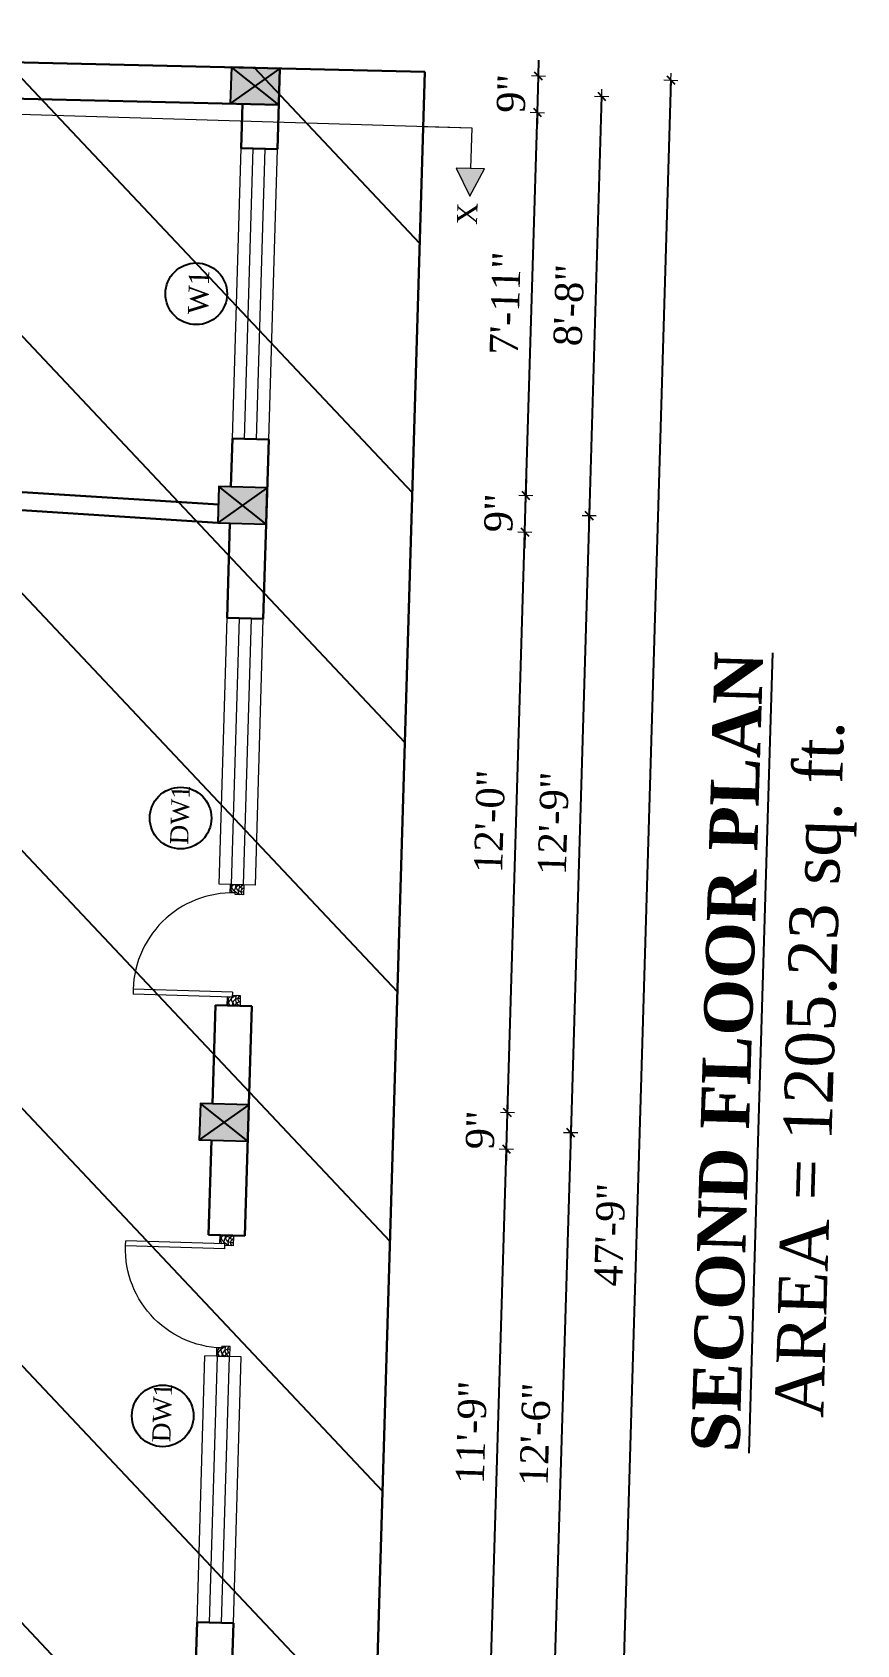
# Model space of a CAD drawing. Header units: inches. Extents: x 4069 to 291496, y -47643 to 12535.
# Drawn here: x 137223.1 to 137427.4, y -18873.6 to -18474 of the extents above; entities that cross this region are included whole.
import ezdxf

# ---------------------------------------------------------------- set-up
doc = ezdxf.new("R2010")
doc.units = ezdxf.units.IN
doc.header["$LTSCALE"] = 5
doc.header["$MEASUREMENT"] = 0
for name, color, linetype, lineweight in [('A-WALL', 7, 'Continuous', 9), ('Dimension', 7, 'Continuous', 18), ('DOOR', 62, 'Continuous', 0), ('Dw', 2, 'Continuous', 18)]:
    doc.layers.add(name, color=color, linetype=linetype, lineweight=lineweight)
doc.layers.add('dim line', color=7, linetype='Continuous', lineweight=15, true_color=0xfab2b2)
doc.layers.add('TEXT', color=6, linetype='Continuous')
doc.layers.add('WALL', color=7, linetype='Continuous')
doc.styles.add('ordinary', font='times.ttf')
doc.dimstyles.new('Copy of 96', dxfattribs={"dimtxt": 7, "dimasz": 4, "dimexe": 0.5, "dimexo": 0.5, "dimgap": 3, "dimtad": 1, "dimdec": 1, "dimzin": 11, "dimdsep": 46, "dimlunit": 4, "dimtxsty": 'ordinary', "dimblk": 'OBLIQUE', "dimcen": 0.09, "dimse1": 1, "dimse2": 1, "dimclrt": 6, "dimazin": 0, "dimtfac": 1, "dimtdec": 1, "dimtix": 1, "dimtmove": 2, "dimatfit": 3, "dimldrblk": 'leader', "dimfxl": 0.5, "dimfxlon": 1, "dimtolj": 1, "dimtzin": 0, "dimarcsym": 0})

# ---------------------------------------------------------------- blocks, each defined once
blk = doc.blocks.new('C1a')
at = {"color": 1, "ltscale": 5}
for p, q in [((18657.75, 4625.76), (18648.75, 4625.76)), ((18648.75, 4625.76), (18648.82, 4613.76)), ((18657.82, 4613.76), (18657.75, 4625.76)), ((18648.82, 4613.76), (18657.82, 4613.76))]:
    blk.add_line(p, q, dxfattribs=at)
blk = doc.blocks.new('A$C27B36B59')
at = {"layer": 'DOOR'}
for p, q in [((0, 4), (0, 0)), ((2.5, 4), (0, 4)), ((0, 0), (3, 0)), ((2.5, 2.5), (2.5, 4)), ((3, 2.5), (2.5, 2.5)), ((3, 0), (3, 2.5))]:
    blk.add_line(p, q, dxfattribs=at)
for centre, radius, start, end in [((-1.4, -0.54), 4.75, 22.1411, 72.838), ((1.34, 2.09), 1.64, 45.138, 144.8948), ((2.21, 0.3), 2.49, 83.3149, 152.658), ((0.13, 0.37), 2.05, 349.4875, 93.6805), ((1.96, -0.47), 2.01, 58.7447, 166.495), ((-0.06, 0.32), 1.13, 343.542, 86.947), ((2.08, -0.4), 1.17, 38.2816, 160.1519)]:
    blk.add_arc(centre, radius, start, end, dxfattribs=at)
blk = doc.blocks.new('D2')
at = {"layer": 'DOOR'}
for p, q in [((74473.95, 24047.59), (74473.95, 24018.09)), ((74473.95, 24047.59), (74475.45, 24047.59)), ((74475.45, 24047.59), (74475.45, 24018.13))]:
    blk.add_line(p, q, dxfattribs=at)
blk.add_arc((74473.95, 24047.59), 29.5, 180, 272.9146, dxfattribs=at)
at = {"layer": 'DOOR', "xscale": -1, "rotation": 180}
blk.add_blockref('A$C27B36B59', (74441.95, 24050.09), dxfattribs=at)
at = {"layer": 'DOOR', "rotation": 180}
blk.add_blockref('A$C27B36B59', (74477.95, 24050.09), dxfattribs=at)
blk = doc.blocks.new('x-x')
at = {"ltscale": 5}
for points in [[(11364.03, -701.52), (11364.03, -694.51), (11357.15, -698.09)], [(11364.03, -1135.52), (11364.03, -1128.51), (11357.15, -1132.09)]]:
    blk.add_hatch(color=256, dxfattribs=at).paths.add_polyline_path(points)
for p, q in [((11364.03, -694.51), (11357.15, -698.09)), ((11364.03, -701.52), (11364.03, -694.51)), ((11357.15, -698.09), (11364.03, -701.52)), ((11374.13, -698.09), (11364.03, -698.09)), ((11374.13, -698.09), (11374.13, -1132.09)), ((11364.03, -1128.51), (11357.15, -1132.09)), ((11364.03, -1135.52), (11364.03, -1128.51)), ((11357.15, -1132.09), (11364.03, -1135.52)), ((11374.13, -1132.09), (11364.03, -1132.09))]:
    blk.add_line(p, q, dxfattribs=at)
at = {"layer": 'A-WALL', "color": 1, "ltscale": 5}
blk.add_line((11374.13, -1120.09), (11374.13, -1132.09), dxfattribs=at)
at = {"layer": 'TEXT', "style": 'ordinary'}
for p in [(11350.08, -700.97), (11350.08, -1134.1)]:
    blk.add_text('X', height=5, dxfattribs=at).set_placement(p)
blk = doc.blocks.new('oblique')
at = {"color": 0, "lineweight": -2}
blk.add_line((0.25, 0.25), (-0.25, -0.25), dxfattribs=at)
at = {"layer": 'dim line', "lineweight": 9}
for p, q in [((-0.4375, 0), (0.4375, 0)), ((0, 0.4375), (0, -0.4375))]:
    blk.add_line(p, q, dxfattribs=at)
blk = doc.blocks.new('*D3899')
at = {"layer": 'A-WALL', "color": 0, "lineweight": -2, "ltscale": 50, "transparency": 16777216}
blk.add_line((137364.21, -18489.81), (137361.11, -18593.76), dxfattribs=at)
at = {"layer": 'Defpoints', "color": 0, "ltscale": 50, "transparency": 16777216}
for p in [(137284.32, -18487.42), (137281.22, -18591.38), (137361.11, -18593.76)]:
    blk.add_point(p, dxfattribs=at)
at = {"layer": 'A-WALL', "color": 0, "lineweight": -2, "ltscale": 50, "transparency": 16777216, "xscale": 4, "yscale": 4, "zscale": 4}
for p, rotation in [((137364.21, -18489.81), 88.28998542812829), ((137361.11, -18593.76), 268.2899854281283)]:
    blk.add_blockref('oblique', p, dxfattribs=dict(at, rotation=rotation))
at = {"layer": 'A-WALL', "color": 6, "ltscale": 50, "transparency": 16777216, "insert": (137356.1, -18541.59), "char_height": 7, "attachment_point": 5, "rotation": 88.29, "style": 'ordinary'}
blk.add_mtext('\\A1;8\'-8"', dxfattribs=at)
blk = doc.blocks.new('_OBLIQUE')
at = {"color": 0, "linetype": 'ByBlock'}
blk.add_line((-0.5, -0.5), (0.5, 0.5), dxfattribs=at)
blk = doc.blocks.new('leader')
at = {"layer": 'Dimension'}
for p, q in [((0, -4.328), (0, 4.328)), ((-4.424, 0), (4.424, 0))]:
    blk.add_line(p, q, dxfattribs=at)
blk = doc.blocks.new('*D3900')
at = {"layer": 'A-WALL', "color": 0, "lineweight": -2, "ltscale": 50, "transparency": 16777216}
blk.add_line((137361.11, -18593.76), (137356.54, -18746.69), dxfattribs=at)
at = {"layer": 'Defpoints', "color": 0, "ltscale": 50, "transparency": 16777216}
for p in [(137281.22, -18591.38), (137276.65, -18744.31), (137356.54, -18746.69)]:
    blk.add_point(p, dxfattribs=at)
at = {"layer": 'A-WALL', "color": 0, "lineweight": -2, "ltscale": 50, "transparency": 16777216, "xscale": 4, "yscale": 4, "zscale": 4}
for p, rotation in [((137361.11, -18593.76), 88.2899854288987), ((137356.54, -18746.69), 268.2899854288987)]:
    blk.add_blockref('oblique', p, dxfattribs=dict(at, rotation=rotation))
at = {"layer": 'A-WALL', "color": 6, "ltscale": 50, "transparency": 16777216, "insert": (137352.26, -18670.03), "char_height": 7, "attachment_point": 5, "rotation": 88.29, "style": 'ordinary'}
blk.add_mtext('\\A1;12\'-9"', dxfattribs=at)
blk = doc.blocks.new('*D3901')
at = {"layer": 'A-WALL', "color": 0, "lineweight": -2, "ltscale": 50, "transparency": 16777216}
blk.add_line((137356.54, -18746.69), (137352.07, -18896.63), dxfattribs=at)
at = {"layer": 'Defpoints', "color": 0, "ltscale": 50, "transparency": 16777216}
for p in [(137276.65, -18744.31), (137272.17, -18894.24), (137352.07, -18896.63)]:
    blk.add_point(p, dxfattribs=at)
at = {"layer": 'A-WALL', "color": 0, "lineweight": -2, "ltscale": 50, "transparency": 16777216, "xscale": 4, "yscale": 4, "zscale": 4}
for p, rotation in [((137356.54, -18746.69), 88.2899854288987), ((137352.07, -18896.63), 268.2899854288987)]:
    blk.add_blockref('oblique', p, dxfattribs=dict(at, rotation=rotation))
at = {"layer": 'A-WALL', "color": 6, "ltscale": 50, "transparency": 16777216, "insert": (137347.75, -18821.47), "char_height": 7, "attachment_point": 5, "rotation": 88.29, "style": 'ordinary'}
blk.add_mtext('\\A1;12\'-6"', dxfattribs=at)
blk = doc.blocks.new('*D3903')
at = {"layer": 'A-WALL', "color": 0, "lineweight": -2, "ltscale": 50, "transparency": 16777216}
blk.add_line((137381.36, -18485.82), (137364.26, -19058.56), dxfattribs=at)
at = {"layer": 'Defpoints', "color": 0, "ltscale": 50, "transparency": 16777216}
for p in [(137284.45, -18482.93), (137267.35, -19055.67), (137364.26, -19058.56)]:
    blk.add_point(p, dxfattribs=at)
at = {"layer": 'A-WALL', "color": 0, "lineweight": -2, "ltscale": 50, "transparency": 16777216, "xscale": 4, "yscale": 4, "zscale": 4}
for p, rotation in [((137381.36, -18485.82), 88.2899854288987), ((137364.26, -19058.56), 268.2899854288987)]:
    blk.add_blockref('oblique', p, dxfattribs=dict(at, rotation=rotation))
at = {"layer": 'A-WALL', "color": 6, "ltscale": 50, "transparency": 16777216, "insert": (137366.25, -18772), "char_height": 7, "attachment_point": 5, "rotation": 88.29, "style": 'ordinary'}
blk.add_mtext('\\A1;47\'-9"', dxfattribs=at)
blk = doc.blocks.new('*D3911')
at = {"layer": 'A-WALL', "color": 0, "lineweight": -2, "ltscale": 50, "transparency": 16777216}
blk.add_line((137246.82, -19089.45), (136914.7, -18887.52), dxfattribs=at)
at = {"layer": 'Defpoints', "color": 0, "ltscale": 50, "transparency": 16777216}
for p in [(136935.23, -18853.75), (136914.7, -18887.52), (137267.35, -19055.67)]:
    blk.add_point(p, dxfattribs=at)
at = {"layer": 'A-WALL', "color": 0, "lineweight": -2, "ltscale": 50, "transparency": 16777216, "xscale": 4, "yscale": 4, "zscale": 4}
for p, rotation in [((136914.7, -18887.52), 148.7014709224015), ((137246.82, -19089.45), 328.7014709224015)]:
    blk.add_blockref('oblique', p, dxfattribs=dict(at, rotation=rotation))
at = {"layer": 'A-WALL', "color": 6, "ltscale": 50, "transparency": 16777216, "insert": (137084.17, -18982.88), "char_height": 7, "attachment_point": 5, "rotation": 328.7015, "style": 'ordinary'}
blk.add_mtext('\\A1;32\'-5"', dxfattribs=at)
blk = doc.blocks.new('*D3926')
at = {"layer": 'A-WALL', "color": 0, "lineweight": -2, "ltscale": 50, "transparency": 16777216}
blk.add_line((137336.41, -18891.66), (137340.61, -18750.72), dxfattribs=at)
at = {"layer": 'Defpoints', "color": 0, "ltscale": 50, "transparency": 16777216}
for p in [(137276.52, -18748.81), (137340.61, -18750.72), (137272.31, -18889.74)]:
    blk.add_point(p, dxfattribs=at)
at = {"layer": 'A-WALL', "color": 0, "lineweight": -2, "ltscale": 50, "transparency": 16777216, "xscale": 4, "yscale": 4, "zscale": 4}
for p, rotation in [((137340.61, -18750.72), 88.28998542889875), ((137336.41, -18891.66), 268.2899854288987)]:
    blk.add_blockref('oblique', p, dxfattribs=dict(at, rotation=rotation))
at = {"layer": 'A-WALL', "color": 6, "ltscale": 50, "transparency": 16777216, "insert": (137331.94, -18820.99), "char_height": 7, "attachment_point": 5, "rotation": 88.29, "style": 'ordinary'}
blk.add_mtext('\\A1;11\'-9"', dxfattribs=at)
blk = doc.blocks.new('*D3927')
at = {"layer": 'A-WALL', "color": 0, "lineweight": -2, "ltscale": 50, "transparency": 16777216}
for p, q in [((137340.88, -18741.73), (137341, -18737.73)), ((137340.61, -18750.72), (137340.88, -18741.73)), ((137340.61, -18750.72), (137340.49, -18754.72))]:
    blk.add_line(p, q, dxfattribs=at)
at = {"layer": 'Defpoints', "color": 0, "ltscale": 50, "transparency": 16777216}
for p in [(137276.78, -18739.81), (137340.88, -18741.73), (137276.52, -18748.81)]:
    blk.add_point(p, dxfattribs=at)
at = {"layer": 'A-WALL', "color": 0, "lineweight": -2, "ltscale": 50, "transparency": 16777216, "xscale": 4, "yscale": 4, "zscale": 4}
for p, rotation in [((137340.88, -18741.73), 268.2899854288987), ((137340.61, -18750.72), 88.2899854288987)]:
    blk.add_blockref('oblique', p, dxfattribs=dict(at, rotation=rotation))
at = {"layer": 'A-WALL', "color": 6, "ltscale": 50, "transparency": 16777216, "insert": (137334.18, -18746.03), "char_height": 7, "attachment_point": 5, "rotation": 88.29, "style": 'ordinary'}
blk.add_mtext('\\A1;9"', dxfattribs=at)
blk = doc.blocks.new('*D3928')
at = {"layer": 'A-WALL', "color": 0, "lineweight": -2, "ltscale": 50, "transparency": 16777216}
blk.add_line((137340.88, -18741.73), (137345.18, -18597.79), dxfattribs=at)
at = {"layer": 'Defpoints', "color": 0, "ltscale": 50, "transparency": 16777216}
for p in [(137281.08, -18595.88), (137345.18, -18597.79), (137276.78, -18739.81)]:
    blk.add_point(p, dxfattribs=at)
at = {"layer": 'A-WALL', "color": 0, "lineweight": -2, "ltscale": 50, "transparency": 16777216, "xscale": 4, "yscale": 4, "zscale": 4}
for p, rotation in [((137345.18, -18597.79), 88.28998542889875), ((137340.88, -18741.73), 268.2899854288987)]:
    blk.add_blockref('oblique', p, dxfattribs=dict(at, rotation=rotation))
at = {"layer": 'A-WALL', "color": 6, "ltscale": 50, "transparency": 16777216, "insert": (137336.47, -18669.56), "char_height": 7, "attachment_point": 5, "rotation": 88.29, "style": 'ordinary'}
blk.add_mtext('\\A1;12\'-0"', dxfattribs=at)
blk = doc.blocks.new('*D3929')
at = {"layer": 'A-WALL', "color": 0, "lineweight": -2, "ltscale": 50, "transparency": 16777216}
for p, q in [((137345.45, -18588.79), (137345.57, -18584.8)), ((137345.18, -18597.79), (137345.45, -18588.79)), ((137345.18, -18597.79), (137345.06, -18601.79))]:
    blk.add_line(p, q, dxfattribs=at)
at = {"layer": 'Defpoints', "color": 0, "ltscale": 50, "transparency": 16777216}
for p in [(137281.35, -18586.88), (137345.45, -18588.79), (137281.08, -18595.88)]:
    blk.add_point(p, dxfattribs=at)
at = {"layer": 'A-WALL', "color": 0, "lineweight": -2, "ltscale": 50, "transparency": 16777216, "xscale": 4, "yscale": 4, "zscale": 4}
for p, rotation in [((137345.45, -18588.79), 268.2899854288987), ((137345.18, -18597.79), 88.2899854288987)]:
    blk.add_blockref('oblique', p, dxfattribs=dict(at, rotation=rotation))
at = {"layer": 'A-WALL', "color": 6, "ltscale": 50, "transparency": 16777216, "insert": (137338.75, -18593.1), "char_height": 7, "attachment_point": 5, "rotation": 88.29, "style": 'ordinary'}
blk.add_mtext('\\A1;9"', dxfattribs=at)
blk = doc.blocks.new('*D3930')
at = {"layer": 'A-WALL', "color": 0, "lineweight": -2, "ltscale": 50, "transparency": 16777216}
blk.add_line((137345.45, -18588.79), (137348.28, -18493.84), dxfattribs=at)
at = {"layer": 'Defpoints', "color": 0, "ltscale": 50, "transparency": 16777216}
for p in [(137284.18, -18491.92), (137348.28, -18493.84), (137281.35, -18586.88)]:
    blk.add_point(p, dxfattribs=at)
at = {"layer": 'A-WALL', "color": 0, "lineweight": -2, "ltscale": 50, "transparency": 16777216, "xscale": 4, "yscale": 4, "zscale": 4}
for p, rotation in [((137348.28, -18493.84), 88.28998542889875), ((137345.45, -18588.79), 268.2899854288987)]:
    blk.add_blockref('oblique', p, dxfattribs=dict(at, rotation=rotation))
at = {"layer": 'A-WALL', "color": 6, "ltscale": 50, "transparency": 16777216, "insert": (137340.3, -18541.12), "char_height": 7, "attachment_point": 5, "rotation": 88.29, "style": 'ordinary'}
blk.add_mtext('\\A1;7\'-11"', dxfattribs=at)
blk = doc.blocks.new('*D3931')
at = {"layer": 'A-WALL', "color": 0, "lineweight": -2, "ltscale": 50, "transparency": 16777216}
for p, q in [((137348.55, -18484.84), (137348.67, -18480.84)), ((137348.28, -18493.84), (137348.55, -18484.84)), ((137348.28, -18493.84), (137348.16, -18497.83))]:
    blk.add_line(p, q, dxfattribs=at)
at = {"layer": 'Defpoints', "color": 0, "ltscale": 50, "transparency": 16777216}
for p in [(137284.45, -18482.93), (137348.55, -18484.84), (137284.18, -18491.92)]:
    blk.add_point(p, dxfattribs=at)
at = {"layer": 'A-WALL', "color": 0, "lineweight": -2, "ltscale": 50, "transparency": 16777216, "xscale": 4, "yscale": 4, "zscale": 4}
for p, rotation in [((137348.55, -18484.84), 268.2899854288987), ((137348.28, -18493.84), 88.2899854288987)]:
    blk.add_blockref('oblique', p, dxfattribs=dict(at, rotation=rotation))
at = {"layer": 'A-WALL', "color": 6, "ltscale": 50, "transparency": 16777216, "insert": (137341.85, -18489.14), "char_height": 7, "attachment_point": 5, "rotation": 88.29, "style": 'ordinary'}
blk.add_mtext('\\A1;9"', dxfattribs=at)

msp = doc.modelspace()

# ---------------------------------------------------------------- hatches: boundary and pattern name
at = {"layer": 'WALL', "linetype": 'ByBlock', "ltscale": 5, "true_color": 0xf8991e}
h = msp.add_hatch(dxfattribs=at)
h.set_pattern_fill('ANSI31', color=30, scale=350, angle=448.2899854)
h.set_pattern_definition([(133.29, (134441.473, -27083.906), (-31.8453, -29.99899), [])])
h.paths.add_polyline_path([(137302.72795, -19077.17728), (136899.85762, -18832.24245), (136910.55405, -18473.95409), (137320.44341, -18483.77894)])
h = msp.add_hatch(color=30, dxfattribs=at)
h.dxf.hatch_style = 1
h.paths.add_polyline_path([(137284.45283, -18482.92599), (137278.32012, -18487.28191), (137284.18426, -18491.92215)])
h.paths.add_polyline_path([(137284.45283, -18482.92599), (137272.45598, -18482.64167), (137278.32012, -18487.28191)])
h.paths.add_polyline_path([(137272.45598, -18482.64167), (137272.1874, -18491.63783), (137278.32012, -18487.28191)])
h.paths.add_polyline_path([(137278.32012, -18487.28191), (137272.1874, -18491.63783), (137284.18426, -18491.92215)])
h = msp.add_hatch(color=30, dxfattribs=at)
h.dxf.hatch_style = 1
h.paths.add_polyline_path([(137275.21776, -18591.19871), (137281.0808, -18595.87575), (137281.34937, -18586.87976)])
h.paths.add_polyline_path([(137281.34937, -18586.87976), (137269.35472, -18586.52167), (137275.21776, -18591.19871)])
h.paths.add_polyline_path([(137275.21776, -18591.19871), (137269.35472, -18586.52167), (137269.08615, -18595.51766)])
h.paths.add_polyline_path([(137269.08615, -18595.51766), (137281.0808, -18595.87575), (137275.21776, -18591.19871)])
h = msp.add_hatch(color=30, dxfattribs=at)
h.dxf.hatch_style = 1
h.paths.add_polyline_path([(137270.65209, -18744.13057), (137276.51514, -18748.80761), (137276.78371, -18739.81162)])
h.paths.add_polyline_path([(137276.78371, -18739.81162), (137264.78905, -18739.45353), (137270.65209, -18744.13057)])
h.paths.add_polyline_path([(137270.65209, -18744.13057), (137264.78905, -18739.45353), (137264.52048, -18748.44952)])
h.paths.add_polyline_path([(137264.52048, -18748.44952), (137276.51514, -18748.80761), (137270.65209, -18744.13057)])

# ---------------------------------------------------------------- linework, layer by layer
at = {"color": 1, "ltscale": 5}
for p, q in [((137284.45283, -18482.92599), (137272.1874, -18491.63783)), ((137284.18426, -18491.92215), (137272.45598, -18482.64167)), ((137281.34937, -18586.87976), (137269.08615, -18595.51766)), ((137281.0808, -18595.87575), (137269.35472, -18586.52167)), ((137276.51514, -18748.80761), (137264.78905, -18739.45353)), ((137276.78371, -18739.81162), (137264.52048, -18748.44952))]:
    msp.add_line(p, q, dxfattribs=at)
at = {"layer": 'A-WALL', "lineweight": 30}
for p, q in [((137320.44341, -18483.77894), (137141.49027, -18479.53787)), ((137283.85602, -18502.91708), (137284.45283, -18482.92599)), ((137302.72795, -19077.17728), (137320.44341, -18483.77894)), ((137284.18426, -18491.92215), (137141.2217, -18488.53403)), ((137274.86002, -18502.64851), (137275.2423, -18491.71023)), ((137283.85602, -18502.91708), (137274.86002, -18502.64851)), ((137272.35338, -18586.61119), (137272.71147, -18574.61645)), ((137281.70747, -18574.88502), (137272.71147, -18574.61645)), ((137280.37954, -18619.3652), (137281.70747, -18574.88502)), ((137150.54293, -18583.49068), (137269.37096, -18591.02668)), ((137150.25811, -18587.98166), (137269.08615, -18595.51766)), ((137271.38355, -18619.09663), (137272.08481, -18595.60718)), ((137280.37954, -18619.3652), (137271.38355, -18619.09663)), ((137267.78771, -18739.54305), (137268.51882, -18715.05388)), ((137277.51481, -18715.32245), (137268.51882, -18715.05388)), ((137275.81388, -18772.29706), (137277.51481, -18715.32245)), ((137266.81789, -18772.02849), (137267.51915, -18748.53905)), ((137275.81388, -18772.29706), (137266.81789, -18772.02849)), ((137263.31157, -18889.47625), (137263.95315, -18867.98574)), ((137272.94915, -18868.25431), (137263.95315, -18867.98574)), ((137271.30789, -18923.22982), (137272.94915, -18868.25431))]:
    msp.add_line(p, q, dxfattribs=at)
at = {"layer": 'Dw', "color": 3}
for p, q in [((137272.71147, -18574.61645), (137274.86002, -18502.64851)), ((137275.70934, -18574.72886), (137277.85789, -18502.76092)), ((137275.70934, -18574.72886), (137277.85789, -18502.76092)), ((137278.708, -18574.81838), (137280.85655, -18502.85044)), ((137281.70678, -18574.90791), (137283.85533, -18502.93997)), ((137269.41405, -18685.06724), (137271.38355, -18619.09663)), ((137274.38222, -18619.18615), (137272.41271, -18685.15676)), ((137277.38088, -18619.27568), (137275.41138, -18685.24629)), ((137278.41004, -18685.33581), (137280.37954, -18619.3652)), ((137278.41004, -18685.33581), (137269.41405, -18685.06724)), ((137263.95315, -18867.98574), (137265.92266, -18802.01513)), ((137274.91865, -18802.2837), (137265.92266, -18802.01513)), ((137268.92132, -18802.10466), (137266.95182, -18868.07527)), ((137271.91999, -18802.19418), (137269.95048, -18868.16479)), ((137272.94915, -18868.25431), (137274.91865, -18802.2837))]:
    msp.add_line(p, q, dxfattribs=at)
at = {"layer": 'TEXT'}
for centre in [(137263.75238, -18538.77973), (137259.87307, -18668.7214), (137255.44982, -18816.883)]:
    msp.add_circle(centre, 7.64038, dxfattribs=at)
at = {"layer": 'WALL', "color": 2, "linetype": 'ByBlock', "ltscale": 5}
for points in [[(137272.1874, -18491.63783), (137284.18426, -18491.92215), (137284.45283, -18482.92599), (137272.45598, -18482.64167)], [(137281.0808, -18595.87575), (137281.34937, -18586.87976), (137269.35472, -18586.52167), (137269.08615, -18595.51766)], [(137276.51514, -18748.80761), (137276.78371, -18739.81162), (137264.78905, -18739.45353), (137264.52048, -18748.44952)]]:
    msp.add_lwpolyline(points, close=True, dxfattribs=at)

# ---------------------------------------------------------------- block references
at = {"layer": 'A-WALL', "color": 1, "rotation": 88.28998542812889}
msp.add_blockref('x-x', (135861.03329, -29832.92103), dxfattribs=at)
at = {"layer": 'WALL', "color": 2, "linetype": 'ByBlock', "ltscale": 5, "rotation": 88.28998542812889}
msp.add_blockref('C1a', (141339.39019, -37270.1151), dxfattribs=at)
at = {"layer": 'WALL', "color": 2, "linetype": 'ByBlock', "yscale": 0.8333000000000083, "zscale": 0.8333, "rotation": 268.2899854281289}
for p, xscale in [((119094.67297, 43917.64064), 0.8332999999984169), ((115388.96501, -80209.00962), -0.8333000000002356)]:
    msp.add_blockref('D2', p, dxfattribs=dict(at, xscale=xscale))

# ---------------------------------------------------------------- texts
at = {"layer": 'TEXT', "style": 'ordinary'}
for s, height, p in [('W1', 5, (137266.66495, -18543.90192)), ('DW1', 4.5, (137261.74807, -18675.3416)), ('DW1', 4.5, (137257.32481, -18823.50321))]:
    msp.add_text(s, height=height, rotation=88.2903735, dxfattribs=at).set_placement(p)
at = {"layer": 'TEXT', "char_height": 12, "width": 219.8150831, "attachment_point": 8, "rotation": 88.2895973, "style": 'ordinary'}
for s, insert in [('{\\fTimes New Roman|b1|i0|c0|p18;\\LSECOND FLOOR PLAN}', (137401.47251, -18726.88277)), ('AREA = 1205.23 sq. ft.', (137425.5955, -18731.1893))]:
    msp.add_mtext(s, dxfattribs=dict(at, insert=insert))

# ---------------------------------------------------------------- dimensions: what is measured, and where the dimension line sits
at = {"layer": 'A-WALL', "ltscale": 50}
for base, p1, p2, picture, middle in [((137364.26351, -19058.56397), (137284.45283, -18482.92599), (137267.35397, -19055.67081), '*D3903', (137366.24522, -18771.99549)), ((137348.55112, -18484.8396), (137284.18426, -18491.92215), (137284.45283, -18482.92599), '*D3931', (137341.84911, -18489.1416)), ((137348.28255, -18493.83576), (137281.34937, -18586.87976), (137284.18426, -18491.92215), '*D3930', (137340.29738, -18541.11849)), ((137345.44766, -18588.79337), (137281.0808, -18595.87575), (137281.34937, -18586.87976), '*D3929', (137338.74565, -18593.09529)), ((137356.54134, -18746.69473), (137281.21509, -18591.37776), (137276.64942, -18744.30962), '*D3900', (137352.25644, -18670.03273)), ((137345.17909, -18597.78936), (137276.78371, -18739.81162), (137281.0808, -18595.87575), '*D3928', (137336.4729, -18669.56152)), ((137340.882, -18741.72523), (137276.51514, -18748.80761), (137276.78371, -18739.81162), '*D3927', (137334.17998, -18746.02715)), ((137352.0652, -18896.62793), (137276.64942, -18744.30962), (137272.17328, -18894.24282), '*D3901', (137347.74563, -18821.46556)), ((137340.61343, -18750.72122), (137272.30756, -18889.74482), (137276.51514, -18748.80761), '*D3926', (137331.94191, -18820.99375))]:
    dim = msp.add_linear_dim(base=base, p1=p1, p2=p2, angle=88.2899854, dimstyle='Copy of 96', override={"dimdec": 0, "dimblk": 'oblique', "dimtdec": 0, "dimarcsym": 1}, dxfattribs=at)
    dim.commit()
    dim.dimension.update_dxf_attribs({"geometry": picture, "text_midpoint": middle})
for p1, p2, distance, picture, middle in [((137284.31855, -18487.42407), (137281.21509, -18591.37776), 79.92751, '*D3899', (137356.1011, -18541.59025)), ((137267.35397, -19055.67081), (136935.2316, -18853.74892), 39.52759, '*D3911', (137084.16651, -18982.87928))]:
    dim = msp.add_aligned_dim(p1=p1, p2=p2, distance=distance, dimstyle='Copy of 96', override={"dimdec": 0, "dimblk": 'oblique', "dimtdec": 0, "dimarcsym": 1}, dxfattribs=at)
    dim.commit()
    dim.dimension.update_dxf_attribs({"geometry": picture, "text_midpoint": middle})

doc.saveas('drawing.dxf')
